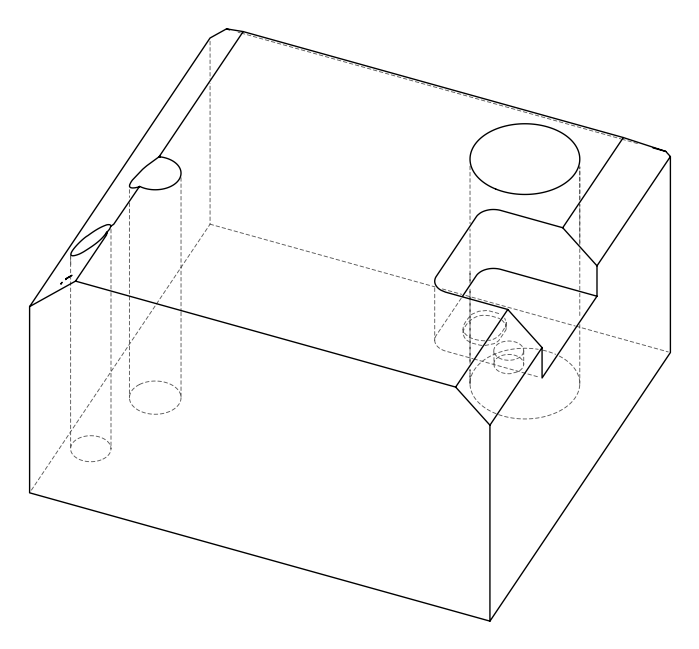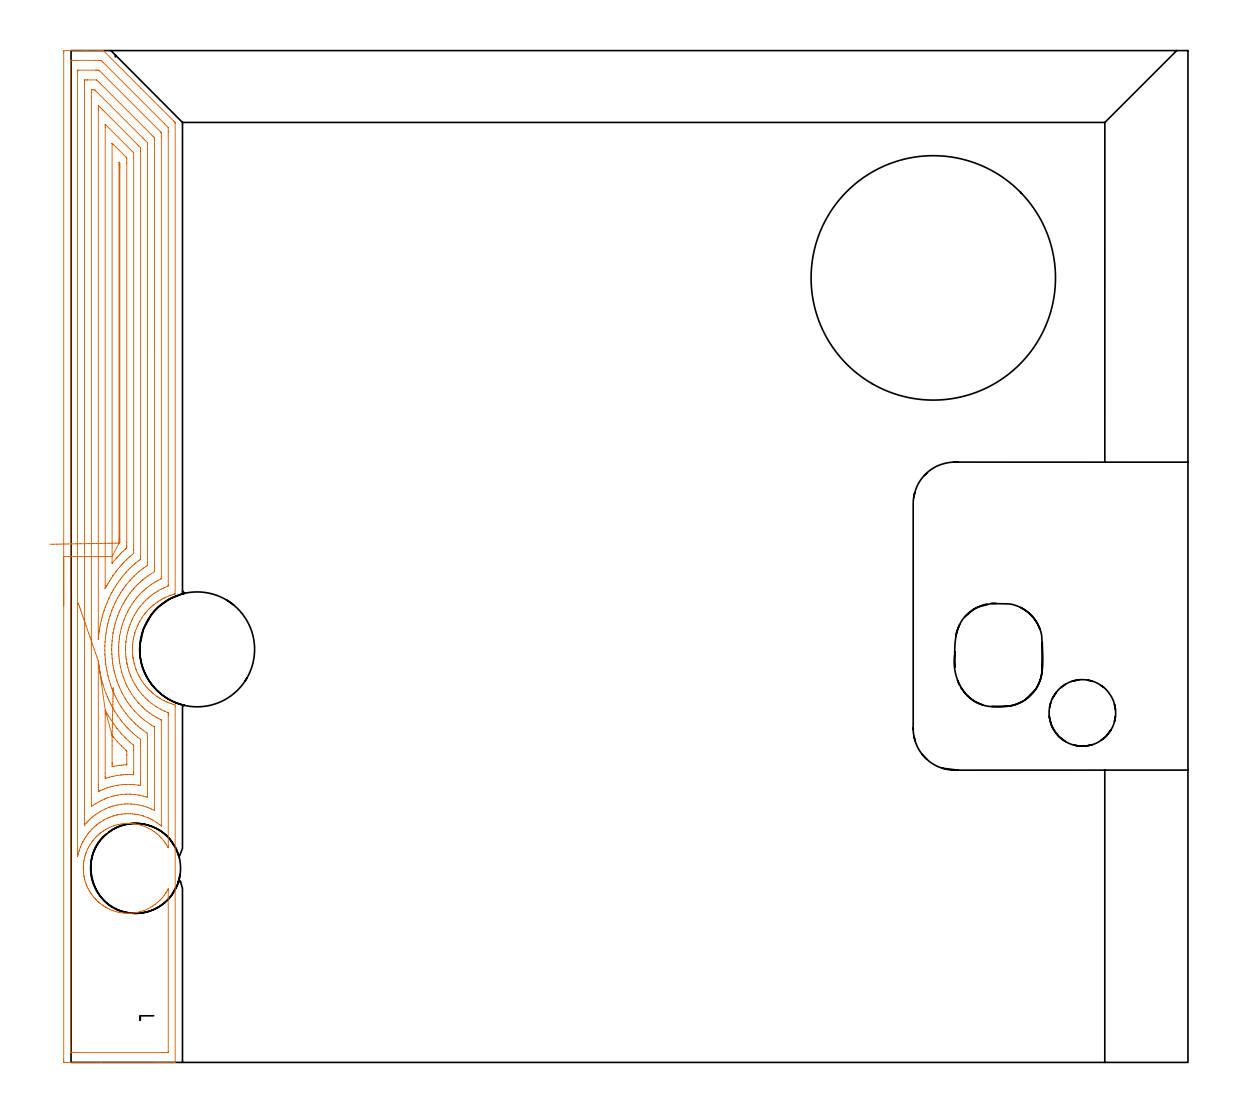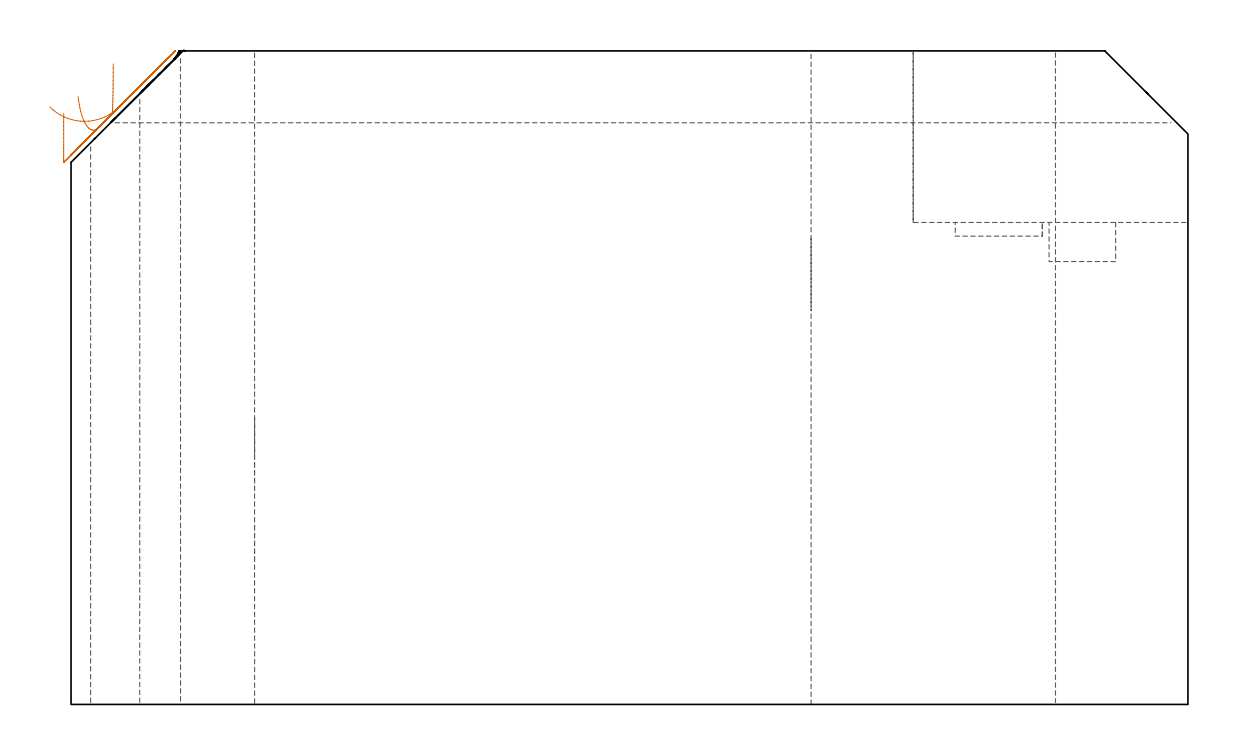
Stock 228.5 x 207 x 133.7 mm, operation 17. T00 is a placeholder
(PLAN: 19 operations, 13 tool changes, 46 min)
(1 SPOT_DRILL | STEP1HOLE_1 | NXT0321_9005460120000 | 0.05 min | 228 mm3)
(2 SPOT_DRILL_1 | STEP1HOLE_2 | NXT0321_9005460120000 | 0.05 min | 183 mm3)
(3 SPOT_DRILL_2 | STEP1POCKET | NXT0321_9005460120000 | 0.04 min | 3875 mm3)
(4 INDEXABLE_INSERT_DRILL_THROUGH_HOLE_FROM_SOLID | STEP1HOLE | NXT0302_038 | 0.55 min | 262480 mm3)
(5 DRILL_BLIND_HOLE_INTO_CENTER | STEP1HOLE_1 | NXT0301_128 | 0.08 min | 1726 mm3)
(6 GUN_DRILL_THROUGH_HOLE | STEP1HOLE_1 | UGT0307_008 | 0.65 min | 11038 mm3)
(7 DRILL_TO_ENLARGE_THROUGH_HOLE | STEP1HOLE_1 | UGT0301_253 | 0.57 min | 22539 mm3)
(8 DRILL_BLIND_HOLE_INTO_CENTER_1 | STEP1HOLE_2 | NXT0301_033 | 0.05 min | 188 mm3)
(9 GUN_DRILL_THROUGH_HOLE_1 | STEP1HOLE_2 | UGT0307_002 | 0.6 min | 3522 mm3)
(10 SPADE_DRILL_TO_ENLARGE_THROUGH_HOLE | STEP1HOLE_2 | UGT0306_005 | 0.56 min | 18165 mm3)
(11 DRILL_TO_ENLARGE_THROUGH_HOLE_1 | STEP1HOLE_2 | UGT0301_056 | 0.58 min | 35908 mm3)
(12 DRILL_BLIND_HOLE_INTO_CENTER_2 | STEP1POCKET | NXT0301_128 | 0.05 min | 873 mm3)
(13 MILL_ROUGH_BLIND_HOLE_CONTOUR | STEP1POCKET | UGT0201_129 | Spiral | 0.07 min | 787 mm3)
(14 AREA_MILL | FG_CHAMFER_SURFACE | UGT0205_001 | 3.52 min | 9727 mm3)
(15 AREA_MILL_1 | FG_CHAMFER_SURFACE_1 | UGT0205_001 | 4.53 min | 13243 mm3)
(16 AREA_MILL_2 | FG_CHAMFER_SURFACE_2 | UGT0205_001 | 9.97 min | 23104 mm3)
(17 AREA_MILL_3 | FG_CHAMFER_SURFACE_3 | UGT0205_001 | 13.84 min | 49072 mm3)
(18 MILL_RECTANGULAR_POCKET | POCKET_RECTANGULAR_STRAIGHT | NXT0201_011 | Follow Part, ap 3, ae 75% | 1.91 min | 12160 mm3)
(19 MILL_SLOT | SLOT_PARTIAL_RECTANGULAR | NXT0201_012 | Follow Part, ap 4, ae 75% | 8.35 min | 105390 mm3)
(TOOL NXT0321_9005460120000 | NC Spot Drill, 142deg, 12mm, Carbide, Uncoated | D12 PA142 FL30 Z2)
(TOOL NXT0302_038 | Index. Insert Drill 50mm [880-D5000L50-04] | D50 PA176 FL200 Z2)
(TOOL NXT0301_128 | Carbide Drill 12mm [861.1-1200-036A1-GP GC34] | D12 PA150 FL37.4 Z2)
(TOOL UGT0307_008 | Gun Drill 11 mm | D11 PA130 FL24 Z1)
(TOOL UGT0301_253 | Twist Drill 18.4 mm | D18.4 PA118 FL135 Z2)
(TOOL NXT0301_033 | Carbide Drill 6.2mm [860.1-0620-031A1-MM 2214] | D6.2 PA140 FL53 Z2)
(TOOL UGT0307_002 | Gun Drill 6 mm | D6 PA130 FL24 Z1)
(TOOL UGT0306_005 | Spade Drill 14.5mm | D14.5 PA132 FL10 Z2)
(TOOL UGT0301_056 | Twist Drill 23.5 mm | D23.5 PA118 FL155 Z2)
(TOOL UGT0201_129 | Carbide End Mill 11.9 | D11.9 FL15 Z4)
(TOOL UGT0205_001 | Chamfer Mill 20 x 3 x 45 deg. | D20 FL50 Z2)
(TOOL NXT0201_011 | ENDMILL 12mm [2P460-1200-NA 1630] | D12 FL38 Z6)
(TOOL NXT0201_012 | ENDMILL 16mm [2P460-1600-NA 1630] | D16 FL38 Z6)
(OP 17 AREA_MILL_3, part 1 of 2)
G17 G21 G94 G90
T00 M6
G54
G17 G0 G90 X-1.5 Y93.5 S1061 M3
G43 Z143.7 H0
Z120.9
G94 G1 Y93.538 Z120.028 F250.
Y93.652 Z119.163
Y93.841 Z118.312
Y94.103 Z117.48
Y94.437 Z116.674
Y94.84 Z115.9
Y95.309 Z115.164
Y95.84 Z114.472
Y96.429 Z113.829
Y97.072 Z113.24
Y97.764 Z112.708
Y98.5 Z112.24
Y99.274 Z111.837
Y100.08 Z111.503
Y100.912 Z111.241
Y101.764 Z111.052
Y102.628 Z110.938
Y103.5 Z110.9
Y206.414
X-1.495 Y206.89 Z110.903
X-1.491 Y206.99 Z110.905
X-1.387 Y207. Z111.01
X2.43 Z114.825
X3.032 Z115.43
X3.309 Z115.706
X5.066 Z117.462
X5.619 Z118.018
X5.945 Z118.344
X6.385 Z118.783
X6.55 Y206.999 Z118.948
X6.6 Y206.99 Z118.996
X6.656 Y206.945 Z119.054
X14.294 Y199.306 Z126.693
X20.997 Y192.603 Z133.396
X21.19 Y192.409 Z133.588
X21.296 Y192.294 Z133.689
X21.3 Y192.158 Z133.7
Y95.926
X21.295 Y95.879 Z133.691
X21.281 Y95.864 Z133.676
X21.265 Y95.85 Z133.659
X21.215 Y95.835 Z133.61
X21.024 Y95.778 Z133.423
X20.763 Y95.7 Z133.163
X20.425 Y95.587 Z132.825
X20.319 Y95.551 Z132.718
X20.064 Y95.457 Z132.462
X19.427 Y95.184 Z131.827
X19.128 Y95.041 Z131.528
X18.978 Y94.97 Z131.378
X18.688 Y94.815 Z131.087
X18.536 Y94.734 Z130.934
X18.239 Y94.563 Z130.638
X18.12 Y94.485 Z130.517
X17.809 Y94.281 Z130.205
X17.644 Y94.174 Z130.042
X17.297 Y93.928 Z129.694
X16.994 Y93.699 Z129.393
X16.955 Y93.669 Z129.354
X16.931 Y93.648 Z129.329
X16.752 Y93.499 Z129.151
X16.609 Y93.372 Z129.008
X16.351 Y93.143 Z128.751
X15.962 Y92.775 Z128.361
X15.86 Y92.671 Z128.259
X15.506 Y92.281 Z127.905
X15.323 Y92.069 Z127.723
X15.163 Y91.882 Z127.562
X15.074 Y91.768 Z127.472
X15.027 Y91.707 Z127.423
X14.968 Y91.634 Z127.367
X14.516 Y90.988 Z126.914
X14.076 Y90.283 Z126.475
X13.971 Y90.094 Z126.371
X13.747 Y89.65 Z126.144
X13.567 Y89.259 Z125.967
X13.54 Y89.201 Z125.94
X13.382 Y88.798 Z125.778
X13.185 Y88.307 Z125.584
X13.062 Y87.907 Z125.46
X13.047 Y87.86 Z125.445
X12.924 Y87.413 Z125.32
X12.82 Y86.967 Z125.215
X12.732 Y86.519 Z125.129
X12.663 Y86.073 Z125.06
X12.61 Y85.626 Z125.009
X12.592 Y85.388 Z124.992
X12.588 Y85.324 Z124.986
X12.577 Y85.158 Z124.972
X12.568 Y84.845 Z124.954
X12.561 Y84.732
Y84.513 Z124.952
X12.562 Y84.444 Z124.951
Y84.419
X12.559 Y84.355 Z124.955
Y84.335 Z124.956
Y84.311
Y84.285 Z124.955
X12.568 Y84.053 Z124.964
X12.574 Y83.951 Z124.965
X12.577 Y83.838 Z124.971
X12.609 Y83.391 Z125.007
X12.629 Y83.215 Z125.027
X12.66 Y82.945 Z125.059
X12.68 Y82.809 Z125.08
X12.685 Y82.776 Z125.085
X12.721 Y82.561 Z125.115
X12.73 Y82.497 Z125.125
X12.815 Y82.051 Z125.211
X12.903 Y81.67 Z125.303
X12.918 Y81.603 Z125.318
X12.976 Y81.395 Z125.375
X13.025 Y81.224 Z125.419
X13.042 Y81.157 Z125.438
X13.185 Y80.698 Z125.582
X13.269 Y80.47 Z125.667
X13.321 Y80.333 Z125.716
X13.347 Y80.263 Z125.742
X13.532 Y79.815 Z125.929
X13.735 Y79.37 Z126.131
X13.855 Y79.133 Z126.251
X13.901 Y79.041 Z126.298
X14.076 Y78.716 Z126.475
X14.217 Y78.476 Z126.615
X14.427 Y78.146 Z126.826
X14.504 Y78.026 Z126.903
X14.807 Y77.582 Z127.206
X14.968 Y77.364 Z127.367
X15.243 Y77.022 Z127.642
X15.527 Y76.689 Z127.926
X15.692 Y76.513 Z128.092
X15.86 Y76.335 Z128.258
X16.052 Y76.149 Z128.447
X16.176 Y76.026 Z128.575
X16.413 Y75.795 Z128.813
X16.47 Y75.744 Z128.87
X16.58 Y75.645 Z128.98
X16.752 Y75.502 Z129.15
X17.529 Y74.901 Z129.927
X17.62 Y74.838 Z130.017
X17.645 Y74.822 Z130.042
X17.809 Y74.715 Z130.206
X18.087 Y74.536 Z130.484
X18.249 Y74.439 Z130.646
X18.535 Y74.268 Z130.934
X19.014 Y74.008 Z131.414
X19.456 Y73.801 Z131.854
X19.567 Y73.754 Z131.963
X19.806 Y73.65 Z132.204
X19.872 Y73.622 Z132.27
X20.007 Y73.572 Z132.405
X20.319 Y73.455 Z132.718
X20.522 Y73.389 Z132.921
X20.885 Y73.272 Z133.283
X21.091 Y73.205 Z133.49
X21.211 Y73.166 Z133.61
X21.294 Y73.132 Z133.692
X21.3 Y72.759 Z133.7
Y0.14
X21.294 Y0.01 Z133.693
X21.039 Y0. Z133.438
X20.333 Z132.732
X19.68 Z132.08
X19.128 Z131.524
X18.851 Z131.248
X18.249 Z130.646
X17.973 Z130.37
X17.37 Z129.764
X6.096 Z118.493
X-1.085 Z111.312
X-1.39 Y0.003 Z111.007
X-1.492 Y0.01 Z110.905
X-1.499 Y0.114 Z110.899
X-1.5 Y0.586 Z110.9
Y103.5
X-0.086 Z112.314
X-0.085 Y204.825 Z112.315
X-0.084 Y204.921 Z112.316
X-0.082 Y204.968 Z112.318
X-0.08 Y204.984 Z112.32
X-0.052 Y204.99 Z112.348
X0.312 Y204.998 Z112.712
X0.672 Y204.999 Z113.072
X1.189 Y205. Z113.589
X5.066 Z117.466
X5.583 Y204.999 Z117.983
X5.945 Y204.994 Z118.345
X6.066 Y204.99 Z118.466
X6.156 Y204.982 Z118.556
X6.227 Y204.915 Z118.627
X6.517 Y204.632 Z118.917
X19.128 Y192.022 Z131.528
X19.877 Y191.267 Z132.277
X19.885 Y190.499 Z132.285
Y190.376
Y97.831
X19.884 Y97.708 Z132.284
X19.881 Y97.517 Z132.281
X19.879 Y97.475 Z132.279
X19.832 Y97.449 Z132.232
X19.128 Y97.14 Z131.528
X18.908 Y97.04 Z131.308
X18.437 Y96.817 Z130.837
X18.313 Y96.752 Z130.713
X18.249 Y96.716 Z130.649
X17.751 Y96.431 Z130.151
X17.37 Y96.193 Z129.77
X17.209 Y96.09 Z129.609
X16.963 Y95.926 Z129.363
X16.688 Y95.727 Z129.088
X16.491 Y95.578 Z128.891
X16.189 Y95.341 Z128.589
X15.825 Y95.035 Z128.225
X15.712 Y94.935 Z128.112
X15.612 Y94.843 Z128.012
X15.258 Y94.504 Z127.658
X14.899 Y94.144 Z127.299
X14.819 Y94.057 Z127.219
X14.734 Y93.96 Z127.134
X14.135 Y93.253 Z126.535
X14.011 Y93.094 Z126.411
X13.855 Y92.882 Z126.255
X13.642 Y92.578 Z126.042
X13.496 Y92.362 Z125.896
X13.292 Y92.042 Z125.692
X12.976 Y91.537 Z125.376
X12.952 Y91.496 Z125.352
X12.939 Y91.471 Z125.339
X12.652 Y90.909 Z125.052
X12.495 Y90.58 Z124.895
X12.369 Y90.304 Z124.769
X12.109 Y89.683 Z124.509
X12.097 Y89.651 Z124.497
X11.917 Y89.171 Z124.317
X11.87 Y89.028 Z124.27
X11.8 Y88.798 Z124.2
X11.668 Y88.342 Z124.068
X11.555 Y87.907 Z123.955
X11.398 Y87.198 Z123.798
X11.377 Y87.097 Z123.777
X11.363 Y87.016 Z123.763
X11.344 Y86.889 Z123.744
X11.235 Y86.125 Z123.635
X11.233 Y86.11 Z123.633
X11.218 Y85.982 Z123.618
X11.166 Y85.287 Z123.566
X11.164 Y85.234 Z123.564
X11.146 Y84.416 Z123.546
X11.147 Y84.343 Z123.547
X11.18 Y83.491 Z123.58
X11.182 Y83.452 Z123.582
X11.218 Y83.021 Z123.618
X11.273 Y82.561 Z123.673
X11.277 Y82.531 Z123.677
X11.406 Y81.765 Z123.806
X11.423 Y81.67 Z123.823
X11.445 Y81.555 Z123.845
X11.478 Y81.406 Z123.878
X11.635 Y80.779 Z124.035
X11.802 Y80.187 Z124.202
X11.897 Y79.888 Z124.297
X11.949 Y79.737 Z124.349
X12.097 Y79.332 Z124.497
X12.233 Y78.997 Z124.633
X12.333 Y78.757 Z124.733
X12.642 Y78.106 Z125.042
X12.976 Y77.474 Z125.376
X13.127 Y77.215 Z125.527
X13.377 Y76.808 Z125.777
X13.707 Y76.323 Z126.107
X13.855 Y76.116 Z126.255
X14.393 Y75.432 Z126.793
X14.734 Y75.042 Z127.134
X15.219 Y74.541 Z127.619
X15.612 Y74.158 Z128.012
X15.878 Y73.92 Z128.278
X16.206 Y73.65 Z128.606
X16.491 Y73.435 Z128.891
X17.26 Y72.871 Z129.66
X17.37 Y72.8 Z129.77
X17.434 Y72.759 Z129.834
X18.249 Y72.291 Z130.649
X18.516 Y72.146 Z130.916
X19.088 Y71.868 Z131.488
X19.116 Y71.856 Z131.516
X19.157 Y71.839 Z131.557
X19.701 Y71.618 Z132.101
X19.812 Y71.571 Z132.212
X19.864 Y71.546 Z132.264
X19.879 Y71.533 Z132.279
X19.881 Y71.517 Z132.281
X19.883 Y71.434 Z132.283
X19.886 Y71.1 Z132.286
Y70.977
X19.885 Y44.246 Z132.285
X19.884 Y44.149 Z132.284
X19.879 Y43.906 Z132.279
X19.786 Y44.072 Z132.186
X19.536 Y44.515 Z131.936
X19.427 Y44.687 Z131.827
X19.174 Y45.052 Z131.574
X18.908 Y45.409 Z131.308
X18.535 Y45.851 Z130.935
X18.321 Y46.081 Z130.721
X18.101 Y46.302 Z130.501
X17.643 Y46.714 Z130.043
X17.339 Y46.962 Z129.739
X17.028 Y47.196 Z129.428
X16.751 Y47.382 Z129.151
X16.309 Y47.652 Z128.709
X15.859 Y47.898 Z128.259
X15.471 Y48.09 Z127.871
X14.968 Y48.292 Z127.368
X14.523 Y48.448 Z126.923
X14.076 Y48.58 Z126.476
X13.631 Y48.687 Z126.031
X13.184 Y48.772 Z125.584
X12.738 Y48.833 Z125.138
X12.292 Y48.873 Z124.692
X11.846 Y48.891 Z124.246
X11.4 Y48.888 Z123.8
X10.954 Y48.862 Z123.354
X10.508 Y48.815 Z122.908
X10.061 Y48.746 Z122.461
X9.616 Y48.655 Z122.016
X9.169 Y48.538 Z121.569
X8.724 Y48.399 Z121.124
X8.324 Y48.252 Z120.724
X7.928 Y48.09 Z120.328
X7.832 Y48.044 Z120.232
X7.383 Y47.815 Z119.783
X7.117 Y47.662 Z119.515
X7.024 Y47.608 Z119.416
X6.944 Y47.562 Z119.337
X6.635 Y47.365 Z119.034
X6.551 Y47.311 Z118.951
X6.373 Y47.196 Z118.772
X6.13 Y47.013 Z118.529
X6.049 Y46.952 Z118.448
X6.01 Y46.919 Z118.409
X5.945 Y46.865 Z118.342
X5.842 Y46.78 Z118.241
X5.668 Y46.635 Z118.067
X5.654 Y46.622 Z118.053
X5.506 Y46.488 Z117.902
X5.298 Y46.302 Z117.697
X5.191 Y46.197 Z117.591
X5.157 Y46.163 Z117.557
X5.066 Y46.064 Z117.466
X4.817 Y45.792 Z117.217
X4.492 Y45.409 Z116.891
X4.424 Y45.319 Z116.823
X4.265 Y45.109 Z116.664
X3.869 Y44.515 Z116.268
X3.615 Y44.071 Z116.014
X3.381 Y43.621 Z115.78
X3.189 Y43.169 Z115.587
X3.092 Y42.91 Z115.486
X3.02 Y42.728 Z115.419
X3.016 Y42.716 Z115.415
X2.998 Y42.66 Z115.397
X2.939 Y42.464 Z115.331
X2.881 Y42.282 Z115.273
X2.811 Y42.019 Z115.202
X2.766 Y41.862 Z115.162
X2.759 Y41.834 Z115.155
X2.663 Y41.388 Z115.06
X2.637 Y41.223 Z115.034
X2.591 Y40.94 Z114.988
X2.564 Y40.682 Z114.959
X2.542 Y40.494 Z114.938
X2.534 Y40.37 Z114.931
X2.517 Y40.047 Z114.906
Y40.02 Z114.905
X2.512 Y39.884 Z114.907
X2.51 Y39.666 Z114.903
Y39.586
X2.519 Y39.393 Z114.906
X2.525 Y39.18 Z114.918
X2.526 Y39.153 Z114.919
X2.549 Y38.9 Z114.939
X2.564 Y38.705 Z114.958
X2.623 Y38.259 Z115.019
X2.67 Y38.009 Z115.065
X2.692 Y37.882 Z115.09
X2.705 Y37.811 Z115.103
X2.723 Y37.734 Z115.121
X2.764 Y37.564 Z115.16
X2.81 Y37.365 Z115.208
X2.94 Y36.917 Z115.339
X3.092 Y36.472 Z115.49
X3.19 Y36.227 Z115.586
X3.227 Y36.131 Z115.626
X3.23 Y36.124 Z115.629
X3.381 Y35.781 Z115.778
X3.48 Y35.578 Z115.878
X3.727 Y35.127 Z116.126
X3.869 Y34.89 Z116.268
X3.993 Y34.684 Z116.392
X4.126 Y34.483 Z116.525
X4.265 Y34.288 Z116.665
X4.654 Y33.79 Z117.053
X4.9 Y33.509 Z117.299
X4.987 Y33.418 Z117.386
X5.066 Y33.335 Z117.463
X5.158 Y33.238 Z117.556
X5.51 Y32.897 Z117.909
X5.628 Y32.794 Z118.028
X5.776 Y32.667 Z118.175
X5.945 Y32.534 Z118.341
X6.05 Y32.45 Z118.447
X6.385 Y32.207 Z118.785
X6.668 Y32.003 Z119.067
X6.824 Y31.906 Z119.222
X6.941 Y31.833 Z119.34
X7.051 Y31.772 Z119.45
X7.383 Y31.585 Z119.783
X7.833 Y31.363 Z120.232
X8.411 Y31.109 Z120.811
X8.724 Y30.996 Z121.124
X9.169 Y30.862 Z121.569
X9.616 Y30.745 Z122.016
X10.061 Y30.654 Z122.461
X10.508 Y30.584 Z122.908
X10.954 Y30.538 Z123.354
X11.4 Y30.512 Z123.8
X11.846 Y30.509 Z124.246
X12.292 Y30.527 Z124.692
X12.738 Y30.567 Z125.138
X13.184 Y30.628 Z125.584
X13.631 Y30.713 Z126.031
X14.076 Y30.82 Z126.476
X14.523 Y30.952 Z126.923
X14.99 Y31.109 Z127.39
X15.428 Y31.296 Z127.828
X15.859 Y31.502 Z128.259
X16.301 Y31.743 Z128.701
X16.751 Y32.014 Z129.151
X17.203 Y32.339 Z129.603
X17.643 Y32.684 Z130.043
X17.891 Y32.897 Z130.291
X18.218 Y33.216 Z130.618
X18.535 Y33.547 Z130.935
X18.747 Y33.79 Z131.147
X19.087 Y34.232 Z131.487
X19.409 Y34.684 Z131.809
X19.427 Y34.711 Z131.827
X19.682 Y35.141 Z132.082
X19.79 Y35.336 Z132.19
X19.87 Y35.474 Z132.27
X19.879 Y35.487 Z132.279
X19.882 Y35.463 Z132.282
X19.885 Y35.336 Z132.285
Y35.263
Y2.176
X19.884 Y2.08 Z132.284
X19.881 Y2.033 Z132.281
X19.88 Y2.016 Z132.28
X19.852 Y2.01 Z132.252
X19.488 Y2.002 Z131.888
X19.128 Y2.001 Z131.528
X18.611 Y2. Z131.011
X0.672 Y2.001 Z113.072
X0.153 Y2.004 Z112.553
X-0.01 Y2.01 Z112.39
X-0.079 Y2.03 Z112.321
X-0.084 Y2.243 Z112.316
X-0.085 Y2.368 Z112.315
X-0.086 Y3.136 Z112.314
Y103.5
X1.328 Z113.728
X1.329 Y202.185 Z113.729
X1.331 Y202.85 Z113.731
X1.334 Y202.962 Z113.734
X1.335 Y202.983 Z113.735
X1.356 Y202.99 Z113.756
X1.406 Y202.997 Z113.806
X1.551 Y202.999 Z113.951
X5.066 Y203. Z117.466
X5.214 Y202.998 Z117.614
X5.509 Y202.994 Z117.909
X5.7 Y202.989 Z118.1
X5.749 Y202.944 Z118.149
X5.85 Y202.85 Z118.25
X18.324 Y190.376 Z130.724
X18.401 Y190.293 Z130.801
X18.452 Y190.237 Z130.852
X18.465 Y190.204 Z130.865
X18.467 Y190.155 Z130.867
X18.471 Y189.485 Z130.871
Y189.259
Y99.265
X18.467 Y99.039 Z130.867
X18.465 Y98.976 Z130.865
X18.461 Y98.954 Z130.861
X18.45 Y98.947 Z130.85
X18.391 Y98.914 Z130.791
X17.771 Y98.599 Z130.171
X17.512 Y98.455 Z129.912
X17.37 Y98.371 Z129.77
X16.962 Y98.122 Z129.362
X16.491 Y97.82 Z128.891
X16.322 Y97.708 Z128.722
X15.911 Y97.405 Z128.311
X15.612 Y97.177 Z128.012
X15.415 Y97.018 Z127.815
X15.175 Y96.817 Z127.575
X14.94 Y96.608 Z127.34
X14.734 Y96.417 Z127.134
X14.484 Y96.179 Z126.884
X14.228 Y95.926 Z126.628
X14.045 Y95.733 Z126.445
X13.855 Y95.524 Z126.255
X13.629 Y95.265 Z126.029
X13.433 Y95.035 Z125.833
X13.225 Y94.782 Z125.625
X12.976 Y94.461 Z125.376
X12.843 Y94.279 Z125.243
X12.747 Y94.144 Z125.147
X12.482 Y93.754 Z124.882
X12.158 Y93.253 Z124.558
X12.134 Y93.215 Z124.534
X12.097 Y93.154 Z124.497
X11.807 Y92.656 Z124.207
X11.651 Y92.362 Z124.051
X11.503 Y92.074 Z123.903
X11.21 Y91.471 Z123.61
X10.956 Y90.846 Z123.356
X10.85 Y90.58 Z123.25
X10.706 Y90.208 Z123.106
X10.531 Y89.689 Z122.931
X10.485 Y89.541 Z122.885
X10.339 Y89.05 Z122.739
X10.288 Y88.851 Z122.688
X10.275 Y88.798 Z122.675
X10.123 Y88.126 Z122.523
X10.077 Y87.907 Z122.477
X9.977 Y87.384 Z122.377
X9.924 Y87.016 Z122.324
X9.867 Y86.604 Z122.267
X9.814 Y86.125 Z122.214
X9.787 Y85.794 Z122.187
X9.753 Y85.234 Z122.153
X9.745 Y84.945 Z122.145
X9.736 Y84.343 Z122.136
X9.744 Y84.055 Z122.144
X9.77 Y83.452 Z122.17
X9.792 Y83.115 Z122.192
X9.845 Y82.561 Z122.245
X9.899 Y82.116 Z122.299
X9.973 Y81.67 Z122.373
X10.084 Y81.037 Z122.484
X10.139 Y80.779 Z122.539
X10.339 Y79.951 Z122.739
X10.357 Y79.888 Z122.757
X10.364 Y79.862 Z122.764
X10.632 Y78.997 Z123.032
X10.798 Y78.531 Z123.198
X10.969 Y78.106 Z123.369
X11.218 Y77.519 Z123.618
X11.358 Y77.215 Z123.758
X11.486 Y76.943 Z123.886
X11.819 Y76.323 Z124.219
X12.097 Y75.844 Z124.497
X12.359 Y75.432 Z124.759
X12.933 Y74.585 Z125.333
X13.366 Y74.049 Z125.766
X13.699 Y73.65 Z126.099
X13.855 Y73.475 Z126.255
X14.551 Y72.759 Z126.951
X14.734 Y72.585 Z127.134
X15.105 Y72.245 Z127.505
X15.557 Y71.868 Z127.957
X15.612 Y71.827 Z128.012
X16.099 Y71.47 Z128.499
X16.491 Y71.19 Z128.891
X16.799 Y70.977 Z129.199
X17.37 Y70.639 Z129.77
X17.717 Y70.438 Z130.117
X18.249 Y70.161 Z130.649
X18.393 Y70.086 Z130.793
X18.445 Y70.053 Z130.845
X18.465 Y70.037 Z130.865
X18.467 Y70.028 Z130.867
X18.47 Y69.973 Z130.87
X18.471 Y69.861 Z130.871
Y48.701
X18.47 Y48.477 Z130.87
X18.468 Y48.401 Z130.868
X18.465 Y48.358 Z130.865
X18.394 Y48.414 Z130.794
X18.03 Y48.701 Z130.43
X17.651 Y48.981 Z130.051
X17.37 Y49.169 Z129.77
X16.677 Y49.592 Z129.077
X16.491 Y49.694 Z128.891
X16.279 Y49.808 Z128.679
X15.839 Y50.011 Z128.239
X15.612 Y50.102 Z128.012
X14.812 Y50.404 Z127.212
X14.734 Y50.428 Z127.134
X14.547 Y50.484 Z126.947
X13.855 Y50.652 Z126.255
X13.251 Y50.762 Z125.651
X12.976 Y50.8 Z125.376
X12.624 Y50.84 Z125.024
X12.097 Y50.872 Z124.497
X11.706 Y50.88 Z124.106
X11.218 Y50.869 Z123.618
X10.859 Y50.848 Z123.259
X10.339 Y50.791 Z122.739
X9.654 Y50.68 Z122.054
X9.461 Y50.64 Z121.861
X9.335 Y50.611 Z121.735
X8.841 Y50.484 Z121.241
X8.643 Y50.421 Z121.043
X8.582 Y50.4 Z120.982
X7.995 Y50.187 Z120.395
X7.703 Y50.069 Z120.103
X7.374 Y49.926 Z119.774
X6.824 Y49.649 Z119.224
X6.787 Y49.63 Z119.187
X6.721 Y49.592 Z119.121
X5.945 Y49.108 Z118.345
X5.703 Y48.947 Z118.103
X5.37 Y48.701 Z117.77
X5.202 Y48.564 Z117.602
X5.066 Y48.449 Z117.466
X4.731 Y48.151 Z117.131
X4.361 Y47.81 Z116.761
X4.275 Y47.722 Z116.675
X4.188 Y47.627 Z116.588
X3.859 Y47.253 Z116.259
X3.573 Y46.919 Z115.973
X3.456 Y46.77 Z115.856
X3.309 Y46.571 Z115.709
X3.089 Y46.251 Z115.489
X2.941 Y46.028 Z115.341
X2.743 Y45.711 Z115.143
X2.43 Y45.168 Z114.83
X2.419 Y45.148 Z114.819
X2.413 Y45.137 Z114.813
X2.239 Y44.786 Z114.639
X2.132 Y44.548 Z114.532
X2.004 Y44.246 Z114.404
X1.875 Y43.918 Z114.275
X1.67 Y43.355 Z114.07
X1.652 Y43.304 Z114.052
X1.64 Y43.265 Z114.04
X1.551 Y42.971 Z113.951
X1.445 Y42.572 Z113.845
X1.417 Y42.464 Z113.817
X1.35 Y42.188 Z113.75
X1.336 Y42.132 Z113.736
X1.333 Y42.187 Z113.733
X1.33 Y42.304 Z113.73
X1.329 Y42.39 Z113.729
X1.328 Y42.464 Z113.728
Y103.5
X2.743 Z115.143
Y200.177
X2.746 Y200.747 Z115.146
X2.75 Y200.941 Z115.15
X2.757 Y200.991 Z115.157
X2.802 Y200.993 Z115.202
X2.903 Y200.996 Z115.303
X3.309 Y201. Z115.709
X3.376 Z115.776
X5.136 Y200.998 Z117.536
X5.233 Y200.99 Z117.633
X5.574 Y200.665 Z117.974
X5.819 Y200.43 Z118.219
X5.945 Y200.306 Z118.345
X16.491 Y189.759 Z128.891
X16.764 Y189.485 Z129.164
X17.043 Y189.196 Z129.443
X17.051 Y188.918 Z129.451
X17.054 Y188.594 Z129.454
X17.057 Y188.02 Z129.457
Y187.703
X17.056 Y101.272 Z129.456
X17.054 Y100.702 Z129.454
X17.05 Y100.381 Z129.45
X16.172 Y99.814 Z128.572
X15.676 Y99.49 Z128.076
X15.639 Y99.464 Z128.039
X15.612 Y99.445 Z128.012
X15.134 Y99.084 Z127.534
X14.734 Y98.774 Z127.134
X14.638 Y98.696 Z127.038
X14.524 Y98.599 Z126.924
X14.169 Y98.281 Z126.569
X13.855 Y97.995 Z126.255
X13.709 Y97.856 Z126.109
X13.558 Y97.708 Z125.958
X13.272 Y97.408 Z125.672
X12.976 Y97.091 Z125.376
X12.848 Y96.947 Z125.248
X12.736 Y96.817 Z125.136
X12.444 Y96.466 Z124.844
X12.097 Y96.043 Z124.497
X12.046 Y95.978 Z124.446
X12.008 Y95.926 Z124.408
X11.681 Y95.457 Z124.081
X11.39 Y95.035 Z123.79
X11.321 Y94.931 Z123.721
X11.218 Y94.767 Z123.618
X10.984 Y94.382 Z123.384
X10.842 Y94.144 Z123.242
X10.657 Y93.822 Z123.057
X10.339 Y93.228 Z122.739
X10.068 Y92.637 Z122.468
X9.947 Y92.362 Z122.347
X9.802 Y92.016 Z122.202
X9.578 Y91.471 Z121.978
X9.544 Y91.386 Z121.944
X9.461 Y91.166 Z121.861
X9.313 Y90.73 Z121.713
X9.265 Y90.58 Z121.665
X9.106 Y90.048 Z121.506
X9.005 Y89.689 Z121.405
X8.919 Y89.347 Z121.319
X8.789 Y88.798 Z121.189
X8.752 Y88.626 Z121.152
X8.605 Y87.907 Z121.005
X8.601 Y87.887 Z121.001
X8.582 Y87.768 Z120.982
X8.491 Y87.108 Z120.891
X8.479 Y87.016 Z120.879
X8.404 Y86.305 Z120.804
X8.39 Y86.125 Z120.79
X8.348 Y85.471 Z120.748
X8.338 Y85.234 Z120.738
X8.324 Y84.604 Z120.724
X8.321 Y84.343 Z120.721
X8.341 Y83.695 Z120.741
X8.354 Y83.452 Z120.754
X8.399 Y82.746 Z120.799
X8.417 Y82.561 Z120.817
X8.505 Y81.748 Z120.905
X8.516 Y81.67 Z120.916
X8.582 Y81.259 Z120.982
X8.666 Y80.779 Z121.066
X8.686 Y80.673 Z121.086
X8.777 Y80.241 Z121.177
X8.86 Y79.888 Z121.26
X8.953 Y79.511 Z121.353
X9.095 Y78.997 Z121.495
X9.314 Y78.255 Z121.714
X9.364 Y78.106 Z121.764
X9.461 Y77.832 Z121.861
X9.701 Y77.215 Z122.101
X9.871 Y76.798 Z122.271
X10.085 Y76.323 Z122.485
X10.339 Y75.783 Z122.739
X10.519 Y75.432 Z122.919
X10.729 Y75.038 Z123.129
X11.024 Y74.541 Z123.424
X11.218 Y74.235 Z123.618
X11.609 Y73.65 Z124.009
X11.811 Y73.361 Z124.211
X12.097 Y72.971 Z124.497
X12.262 Y72.759 Z124.662
X12.976 Y71.897 Z125.376
X12.989 Y71.882 Z125.389
X13.881 Y70.977 Z126.281
X14.332 Y70.57 Z126.732
X14.734 Y70.236 Z127.134
X14.919 Y70.086 Z127.319
X15.612 Y69.579 Z128.012
X16.157 Y69.195 Z128.557
X16.491 Y68.989 Z128.891
X16.993 Y68.686 Z129.393
X17.027 Y68.656 Z129.427
X17.05 Y68.628 Z129.45
X17.053 Y68.304 Z129.453
X17.057 Y67.731 Z129.457
Y51.692
X17.055 Y51.61 Z129.455
X17.052 Y51.561 Z129.452
X17.051 Y51.546 Z129.451
X16.491 Y51.811 Z128.891
X16.204 Y51.943 Z128.604
X15.749 Y52.127 Z128.149
X15.612 Y52.178 Z128.012
X15.371 Y52.266 Z127.771
X14.734 Y52.459 Z127.134
X14.471 Y52.532 Z126.871
X13.855 Y52.668 Z126.255
X13.371 Y52.756 Z125.771
X12.976 Y52.806 Z125.376
X12.391 Y52.858 Z124.791
X12.097 Y52.872 Z124.497
X11.492 Y52.879 Z123.892
X11.218 Y52.871 Z123.618
X10.922 Y52.856 Z123.322
X10.339 Y52.797 Z122.739
X9.882 Y52.729 Z122.282
X9.461 Y52.655 Z121.861
X9.143 Y52.587 Z121.543
X8.582 Y52.442 Z120.982
X8.446 Y52.404 Z120.846
X8.018 Y52.266 Z120.418
X7.785 Y52.182 Z120.185
X7.703 Y52.15 Z120.103
X7.16 Y51.925 Z119.56
X6.824 Y51.771 Z119.224
X6.074 Y51.375 Z118.474
X5.993 Y51.326 Z118.393
X5.945 Y51.297 Z118.345
X5.451 Y50.985 Z117.851
X5.066 Y50.732 Z117.466
X4.922 Y50.63 Z117.322
X4.727 Y50.484 Z117.127
X4.43 Y50.238 Z116.83
X4.188 Y50.032 Z116.588
X3.957 Y49.827 Z116.357
X3.702 Y49.592 Z116.102
X3.504 Y49.395 Z115.904
X3.309 Y49.19 Z115.709
X3.078 Y48.936 Z115.478
X2.792 Y48.615 Z115.192
X2.756 Y48.58 Z115.156
X2.748 Y48.575 Z115.148
X2.747 Y48.581 Z115.147
X2.744 Y48.612 Z115.144
X2.743 Y48.701 Z115.143
Y48.85
Y103.5
X4.157 Z116.557
Y197.504
X4.158 Y198.395 Z116.558
X4.159 Y198.425 Z116.559
X4.188 Y198.99 Z116.588
X4.474 Y198.995 Z116.874
X4.768 Y198.99 Z117.168
X4.806 Y198.984 Z117.206
X4.864 Y198.931 Z117.264
X4.954 Y198.845 Z117.354
X5.066 Y198.735 Z117.466
X5.407 Y198.395 Z117.807
X14.734 Y189.068 Z127.134
X15.205 Y188.594 Z127.605
X15.612 Y188.177 Z128.012
X15.641 Y187.703 Z128.041
X15.642 Y187.673 Z128.042
X15.643 Y186.812 Z128.043
Y103.055
X15.642 Y102.163 Z128.042
X15.641 Y102.134 Z128.041
X15.612 Y101.668 Z128.012
X15.38 Y101.508 Z127.78
X15.037 Y101.272 Z127.437
X14.86 Y101.144 Z127.26
X14.734 Y101.05 Z127.134
X14.358 Y100.762 Z126.758
X13.855 Y100.367 Z126.255
X13.397 Y99.955 Z125.797
X12.976 Y99.574 Z125.376
X12.933 Y99.534 Z125.333
X12.889 Y99.49 Z125.289
X12.498 Y99.084 Z124.898
X12.097 Y98.664 Z124.497
X12.066 Y98.63 Z124.466
X11.293 Y97.708 Z123.693
X11.259 Y97.667 Z123.659
X11.218 Y97.613 Z123.618
X10.884 Y97.156 Z123.284
X10.64 Y96.817 Z123.04
X10.517 Y96.637 Z122.917
X10.339 Y96.373 Z122.739
X10.166 Y96.102 Z122.566
X10.057 Y95.926 Z122.457
X9.832 Y95.55 Z122.232
X9.527 Y95.035 Z121.927
X9.503 Y94.992 Z121.903
X9.461 Y94.912 Z121.861
X9.204 Y94.404 Z121.604
X9.077 Y94.144 Z121.477
X8.918 Y93.803 Z121.318
X8.672 Y93.253 Z121.072
X8.645 Y93.189 Z121.045
X8.582 Y93.038 Z120.982
X8.39 Y92.557 Z120.79
X8.315 Y92.362 Z120.715
X8.149 Y91.91 Z120.549
X8. Y91.471 Z120.4
X7.928 Y91.243 Z120.328
X7.727 Y90.58 Z120.127
X7.721 Y90.561 Z120.121
X7.703 Y90.495 Z120.103
X7.544 Y89.85 Z119.944
X7.507 Y89.689 Z119.907
X7.383 Y89.122 Z119.783
X7.318 Y88.798 Z119.718
X7.237 Y88.379 Z119.637
X7.165 Y87.907 Z119.565
X7.123 Y87.604 Z119.523
X7.05 Y87.016 Z119.45
X7.028 Y86.809 Z119.428
X6.968 Y86.125 Z119.368
X6.958 Y85.989 Z119.358
X6.92 Y85.234 Z119.32
X6.916 Y85.14 Z119.316
X6.904 Y84.343 Z119.304
Y84.261
X6.932 Y83.452 Z119.332
X6.938 Y83.337 Z119.338
X6.991 Y82.561 Z119.391
X7.007 Y82.376 Z119.407
X7.084 Y81.67 Z119.484
X7.12 Y81.37 Z119.52
X7.216 Y80.779 Z119.616
X7.298 Y80.298 Z119.698
X7.378 Y79.888 Z119.778
X7.539 Y79.163 Z119.939
X7.58 Y78.997 Z119.98
X7.703 Y78.524 Z120.103
X7.822 Y78.106 Z120.222
X7.872 Y77.934 Z120.272
X8.1 Y77.215 Z120.5
X8.331 Y76.577 Z120.731
X8.431 Y76.323 Z120.831
X8.582 Y75.953 Z120.982
X8.81 Y75.432 Z121.21
X8.999 Y75.009 Z121.399
X9.23 Y74.541 Z121.63
X9.461 Y74.102 Z121.861
X9.711 Y73.65 Z122.111
X10.079 Y73.023 Z122.479
X10.252 Y72.759 Z122.652
X10.339 Y72.629 Z122.739
X10.868 Y71.868 Z123.268
X11.218 Y71.4 Z123.618
X11.562 Y70.977 Z123.962
X12.097 Y70.341 Z124.497
X12.338 Y70.086 Z124.738
X12.976 Y69.443 Z125.376
X13.23 Y69.195 Z125.63
X13.557 Y68.898 Z125.957
X13.855 Y68.65 Z126.255
X14.281 Y68.304 Z126.681
X14.734 Y67.971 Z127.134
X15.501 Y67.413 Z127.901
X15.612 Y67.33 Z128.012
X15.642 Y66.552 Z128.042
X15.643 Y66.522 Z128.043
Y55.83
X15.642 Y54.939 Z128.042
Y54.909
X15.612 Y54.25 Z128.012
X15.337 Y54.326 Z127.737
X14.734 Y54.491 Z127.134
X14.161 Y54.628 Z126.561
X13.855 Y54.684 Z126.255
X13.111 Y54.802 Z125.511
X12.976 Y54.815 Z125.376
X12.157 Y54.878 Z124.557
X12.097 Y54.879 Z124.497
X11.277 Z123.677
X11.218 Y54.876 Z123.618
X10.456 Y54.821 Z122.856
X10.339 Y54.81 Z122.739
X10.196 Y54.793 Z122.596
X9.461 Y54.669 Z121.861
X8.947 Y54.568 Z121.347
X8.582 Y54.474 Z120.982
X8.249 Y54.385 Z120.649
X7.703 Y54.211 Z120.103
X7.582 Y54.171 Z119.982
X7.241 Y54.048 Z119.641
X6.944 Y53.926 Z119.344
X6.824 Y53.873 Z119.224
X6.338 Y53.649 Z118.738
X5.945 Y53.443 Z118.345
X5.761 Y53.344 Z118.161
X5.425 Y53.157 Z117.825
X5.201 Y53.02 Z117.601
X5.066 Y52.935 Z117.466
X4.664 Y52.673 Z117.064
X4.188 Y52.359 Z116.588
X4.164 Y53.157 Z116.564
X4.157 Y54.017 Z116.557
Y54.048
Y103.5
X5.571 Z117.971
Y194.831
X5.572 Y195.209 Z117.972
X5.577 Y195.722 Z117.977
X5.578 Y195.754 Z117.978
X5.622 Y195.722 Z118.022
X5.945 Y195.404 Z118.345
X6.521 Y194.831 Z118.921
X6.824 Y194.528 Z119.224
X13.649 Y187.703 Z126.049
X13.855 Y187.494 Z126.255
X14.191 Y187.15 Z126.591
X14.222 Y187.102 Z126.622
X14.225 Y187.039 Z126.625
X14.227 Y186.938 Z126.627
X14.228 Y186.812 Z126.628
X14.229 Y186.432 Z126.629
Y103.567
X14.226 Y103.055 Z126.626
X14.223 Y102.961 Z126.623
X14.221 Y102.942 Z126.621
X14.204 Y102.926 Z126.604
X14.17 Y102.896 Z126.57
X14.08 Y102.826 Z126.48
X13.855 Y102.655 Z126.255
X13.581 Y102.441 Z125.981
X13.229 Y102.163 Z125.629
X13.091 Y102.047 Z125.491
X12.976 Y101.947 Z125.376
X12.623 Y101.63 Z125.023
X12.228 Y101.272 Z124.628
X12.16 Y101.208 Z124.56
X12.097 Y101.146 Z124.497
X11.723 Y100.761 Z124.123
X11.357 Y100.381 Z123.757
X11.29 Y100.309 Z123.69
X11.218 Y100.229 Z123.618
X10.88 Y99.833 Z123.28
X10.59 Y99.49 Z122.99
X10.477 Y99.351 Z122.877
X10.339 Y99.179 Z122.739
X10.09 Y98.852 Z122.49
X9.901 Y98.599 Z122.301
X9.717 Y98.339 Z122.117
X9.461 Y97.972 Z121.861
X9.355 Y97.815 Z121.755
X9.285 Y97.708 Z121.685
X9.013 Y97.271 Z121.413
X8.736 Y96.817 Z121.136
X8.582 Y96.556 Z120.982
X8.358 Y96.153 Z120.758
X8.237 Y95.926 Z120.637
X8.055 Y95.57 Z120.455
X7.792 Y95.035 Z120.192
X7.763 Y94.974 Z120.163
X7.703 Y94.841 Z120.103
X7.494 Y94.356 Z119.894
X7.404 Y94.144 Z119.804
X7.235 Y93.727 Z119.635
X7.047 Y93.253 Z119.447
X6.985 Y93.09 Z119.385
X6.824 Y92.648 Z119.224
X6.752 Y92.435 Z119.152
X6.729 Y92.362 Z119.129
X6.545 Y91.754 Z118.945
X6.463 Y91.471 Z118.863
X6.351 Y91.06 Z118.751
X6.228 Y90.58 Z118.628
X6.173 Y90.35 Z118.573
X6.022 Y89.689 Z118.422
X6.008 Y89.625 Z118.408
X5.945 Y89.311 Z118.345
X5.864 Y88.88 Z118.264
X5.85 Y88.798 Z118.25
X5.805 Y88.498 Z118.205
X5.748 Y88.107 Z118.148
X5.721 Y87.907 Z118.121
X5.663 Y87.443 Z118.063
X5.648 Y87.317 Z118.048
X5.616 Y87.016 Z118.016
X5.612 Y86.97 Z118.012
X5.571 Y86.504 Z117.971
Y103.5
X6.985 Z119.385
Y191.267
X6.988 Y191.863 Z119.388
X6.989 Y191.895 Z119.389
X6.99 Y191.9 Z119.39
X7.004 Y191.89 Z119.404
X7.093 Y191.806 Z119.493
X7.272 Y191.63 Z119.672
X12.51 Y186.393 Z124.91
X12.808 Y186.091 Z125.208
X12.814 Y185.03 Z125.214
X12.815 Y105.728 Z125.215
X12.813 Y105.002 Z125.213
X12.81 Y104.837 Z125.21
X12.795 Y104.129 Z125.195
X12.319 Y103.721 Z124.719
X12.097 Y103.528 Z124.497
X11.849 Y103.306 Z124.249
X11.572 Y103.055 Z123.972
X11.389 Y102.881 Z123.789
X11.218 Y102.713 Z123.618
X10.947 Y102.438 Z123.347
X10.68 Y102.163 Z123.08
X10.515 Y101.986 Z122.915
X10.339 Y101.792 Z122.739
X10.099 Y101.516 Z122.499
X9.89 Y101.272 Z122.29
X9.694 Y101.036 Z122.094
X9.461 Y100.75 Z121.861
X9.299 Y100.545 Z121.699
X9.174 Y100.381 Z121.574
X8.922 Y100.036 Z121.322
X8.582 Y99.563 Z120.982
X8.552 Y99.521 Z120.952
X8.531 Y99.49 Z120.931
X8.201 Y98.985 Z120.601
X7.953 Y98.599 Z120.353
X7.857 Y98.444 Z120.257
X7.703 Y98.191 Z120.103
X7.525 Y97.889 Z119.925
X7.42 Y97.708 Z119.82
X7.323 Y97.535 Z119.723
X7.205 Y97.322 Z119.605
X7.012 Y96.961 Z119.412
X6.994 Y96.931 Z119.394
X6.99 Y96.928 Z119.39
X6.989 Y96.929 Z119.389
X6.987 Y97.015 Z119.387
X6.986 Y97.185 Z119.386
X6.985 Y97.545 Z119.385
Y103.5
X8.399 Z120.799
X8.4 Y187.949 Z120.8
X8.401 Y187.998 Z120.801
X8.403 Y188.03 Z120.803
X8.404 Y188.035 Z120.804
X8.414 Y188.028 Z120.814
X8.582 Y187.869 Z120.982
X8.75 Y187.703 Z121.15
X11.218 Y185.235 Z123.618
X11.319 Y185.131 Z123.719
X11.369 Y185.077 Z123.769
X11.391 Y185.05 Z123.791
X11.393 Y185.03 Z123.793
X11.397 Y184.848 Z123.797
X11.4 Y184.139 Z123.8
Y183.954
Y106.434
X11.399 Y105.728 Z123.799
X11.398 Y105.546 Z123.798
X11.393 Y105.359 Z123.793
X11.383 Y105.271 Z123.783
X11.34 Y105.229 Z123.74
X11.218 Y105.115 Z123.618
X11.074 Y104.983 Z123.474
X10.914 Y104.837 Z123.314
X10.618 Y104.554 Z123.018
X10.339 Y104.284 Z122.739
X10.171 Y104.116 Z122.571
X10.005 Y103.946 Z122.405
X9.74 Y103.662 Z122.14
X9.461 Y103.359 Z121.861
X9.318 Y103.199 Z121.718
X9.193 Y103.055 Z121.593
X8.449 Y102.163 Z120.849
X8.428 Y102.145 Z120.828
X8.405 Y102.135 Z120.805
X8.403 Y102.163 Z120.803
X8.401 Y102.196 Z120.801
X8.4 Y102.348 Z120.8
X8.399 Y103.5 Z120.799
X9.82 Y106.24 Z122.22
X9.818 Y106.256 Z122.218
X9.815 Y106.619 Z122.215
X9.814 Y106.977 Z122.214
Y107.152
Y183.606
X9.815 Y183.779 Z122.215
X9.821 Y184.139 Z122.221
X9.825 Y184.168 Z122.225
X9.858 Y184.139 Z122.258
X9.979 Y184.003 Z122.379
X9.982 Y183.877 Z122.382
X9.985 Y183.607 Z122.385
X9.986 Y183.248 Z122.386
Y183.073
Y106.977
X9.982 Y106.619 Z122.382
X9.979 Y106.445 Z122.379
X9.97 Y106.366 Z122.37
X9.933 Y106.331 Z122.333
X9.834 Y106.24 Z122.234
X9.82 Z122.22
X9.177 Y106.229 Z121.631
X8.485 Y106.217 Z121.1
X7.749 Y106.205 Z120.631
X6.975 Y106.192 Z120.228
X6.169 Y106.178 Z119.894
X5.338 Y106.164 Z119.632
X4.486 Y106.15 Z119.443
X3.621 Y106.135 Z119.33
X2.75 Y106.121 Z119.292
X1.878 Y106.106 Z119.33
X1.014 Y106.091 Z119.444
X0.162 Y106.077 Z119.632
X-0.67 Y106.063 Z119.895
X-1.476 Y106.049 Z120.229
X-2.249 Y106.036 Z120.632
X-2.985 Y106.024 Z121.1
X-3.677 Y106.012 Z121.632
X-4.32 Y106.001 Z122.221
G0 X1.448 Y94.036 Z124.37
G1 X1.549 Y93.746 Z123.553
X1.672 Y93.389 Z122.767
X1.817 Y92.969 Z122.016
X1.984 Y92.489 Z121.307
X2.17 Y91.952 Z120.645
X2.374 Y91.363 Z120.035
X2.594 Y90.726 Z119.481
X2.83 Y90.046 Z118.989
X3.079 Y89.327 Z118.561
X3.339 Y88.577 Z118.2
X3.608 Y87.799 Z117.911
X3.885 Y87. Z117.694
X4.166 Y86.187 Z117.552
X4.451 Y85.365 Z117.486
X4.737 Y84.541 Z117.495
X5.021 Y83.72 Z117.58
X5.301 Y82.91 Z117.741
X5.576 Y82.116 Z117.976
X5.6 Y82.048 Z118.
X5.607 Y82.013 Z118.007
X5.73 Y80.997 Z118.13
X5.762 Y80.779 Z118.162
X5.825 Y80.382 Z118.225
X5.9 Y79.934 Z118.3
X5.908 Y79.888 Z118.308
X5.945 Y79.686 Z118.345
X6.092 Y78.997 Z118.492
X6.135 Y78.804 Z118.535
X6.31 Y78.106 Z118.71
X6.444 Y77.6 Z118.844
X6.557 Y77.215 Z118.957
X6.824 Y76.33 Z119.224
X6.828 Y76.32 Z119.228
X7.167 Y75.432 Z119.567
X7.401 Y74.848 Z119.801
X7.534 Y74.541 Z119.934
X7.703 Y74.165 Z120.103
X7.948 Y73.65 Z120.348
X8.19 Y73.157 Z120.59
X8.405 Y72.759 Z120.805
X8.582 Y72.445 Z120.982
X8.925 Y71.868 Z121.325
X9.461 Y71.037 Z121.861
X9.5 Y70.977 Z121.9
X9.589 Y70.847 Z121.989
X10.142 Y70.086 Z122.542
X10.339 Y69.83 Z122.739
X10.861 Y69.195 Z123.261
X11.218 Y68.774 Z123.618
X11.445 Y68.534 Z123.845
X11.665 Y68.304 Z124.065
X12.097 Y67.874 Z124.497
X12.578 Y67.413 Z124.978
X12.976 Y67.06 Z125.376
X13.636 Y66.522 Z126.036
X14.151 Y66.13 Z126.551
X14.205 Y66.087 Z126.605
X14.222 Y66.057 Z126.622
X14.223 Y66.01 Z126.623
X14.227 Y65.631 Z126.627
X14.229 Y65.252 Z126.629
Y64.74
X14.228 Y57.612 Z126.628
X14.226 Y57.235 Z126.626
X14.222 Y56.721 Z126.622
X13.87 Y56.705 Z126.27
X13.855 Y56.706 Z126.255
X13.753 Y56.721 Z126.153
X12.976 Y56.816 Z125.376
X12.871 Y56.827 Z125.271
X12.097 Y56.872 Z124.497
X11.942 Y56.878 Z124.342
X11.218 Y56.871 Z123.618
X11.075 Y56.866 Z123.475
X10.339 Y56.806 Z122.739
X9.64 Y56.721 Z122.04
X9.461 Y56.692 Z121.861
X9.426 Y56.686 Z121.826
X8.582 Y56.507 Z120.982
X8.052 Y56.367 Z120.452
X7.703 Y56.259 Z120.103
X7.383 Y56.154 Z119.783
X6.824 Y55.95 Z119.224
X6.506 Y55.83 Z118.906
X6.116 Y55.657 Z118.516
X5.945 Y55.578 Z118.345
X5.85 Y55.533 Z118.25
X5.735 Y55.478 Z118.135
X5.628 Y55.428 Z118.028
X5.578 Y55.412 Z117.978
X5.577 Y55.451 Z117.977
X5.573 Y55.83 Z117.973
X5.571 Y56.209 Z117.971
Y56.721
Y81.67
X5.572 Y82.015 Z117.972
X5.573 Y82.047 Z117.973
X5.576 Y82.116 Z117.976
X6.997 Y72.058 Z119.397
X7.448 Y71.235 Z119.848
X7.6 Y70.977 Z120.
X7.703 Y70.809 Z120.103
X8.164 Y70.086 Z120.564
X8.582 Y69.456 Z120.982
X8.763 Y69.195 Z121.163
X9.248 Y68.519 Z121.648
X9.416 Y68.304 Z121.816
X9.436 Y68.279 Z121.836
X9.461 Y68.249 Z121.861
X10.161 Y67.413 Z122.561
X10.339 Y67.207 Z122.739
X10.998 Y66.522 Z123.398
X11.218 Y66.304 Z123.618
X11.921 Y65.631 Z124.321
X12.097 Y65.476 Z124.497
X12.72 Y64.949 Z125.12
X12.781 Y64.895 Z125.181
X12.808 Y64.869 Z125.208
X12.809 Y64.843 Z125.209
X12.812 Y64.74 Z125.212
X12.815 Y64.013 Z125.215
Y63.849
X12.814 Y59.394 Z125.214
X12.81 Y59.03 Z125.21
X12.808 Y58.858 Z125.208
X12.628 Y58.856 Z125.028
X12.097 Y58.872 Z124.497
X11.586 Y58.876 Z123.986
X11.218 Y58.87 Z123.618
X10.672 Y58.84 Z123.072
X10.339 Y58.811 Z122.739
X10.064 Y58.782 Z122.464
X9.461 Y58.699 Z121.861
X9.293 Y58.673 Z121.693
X8.582 Y58.537 Z120.982
X8.554 Y58.531 Z120.954
X8.413 Y58.503 Z120.813
X7.85 Y58.354 Z120.25
X7.703 Y58.311 Z120.103
X7.172 Y58.15 Z119.572
X7.019 Y58.107 Z119.419
X6.992 Y58.104 Z119.392
X6.99 Y58.175 Z119.39
X6.987 Y58.338 Z119.387
X6.986 Y58.503 Z119.386
X6.985 Y59.23 Z119.385
X6.986 Y71.181 Z119.386
X6.988 Y71.702 Z119.388
X6.991 Y71.868 Z119.391
X6.997 Y72.058 Z119.397
X8.406 Y66.871 Z120.806
X8.582 Y66.673 Z120.982
X8.712 Y66.522 Z121.112
X9.437 Y65.655 Z121.837
X9.458 Y65.631 Z121.858
X10.322 Y64.74 Z122.722
X10.339 Y64.723 Z122.739
X10.697 Y64.377 Z123.097
X11.218 Y63.888 Z123.618
X11.259 Y63.849 Z123.659
X11.313 Y63.793 Z123.713
X11.394 Y63.705 Z123.794
X11.396 Y63.669 Z123.796
X11.4 Y62.958 Z123.8
Y62.773
Y61.176
X11.399 Y60.993 Z123.799
X11.396 Y60.93 Z123.796
X11.394 Y60.89 Z123.794
X11.364 Y60.887 Z123.764
X11.218 Y60.877 Z123.618
X10.669 Y60.841 Z123.069
X10.339 Y60.812 Z122.739
X9.869 Y60.762 Z122.269
X9.461 Y60.704 Z121.861
X8.911 Y60.618 Z121.311
X8.582 Y60.557 Z120.982
X8.492 Y60.541 Z120.892
X8.434 Y60.534 Z120.834
X8.408 Y60.531 Z120.808
X8.406 Y60.622 Z120.806
X8.401 Y60.991 Z120.801
X8.4 Y61.176 Z120.8
Y61.361
X8.399 Y64.74 Z120.799
X8.4 Y65.816 Z120.8
X8.401 Y66.522 Z120.801
X8.403 Y66.704 Z120.803
X8.406 Y66.871 Z120.806
X8.426 Y67.741 Z120.864
X8.445 Y68.603 Z120.997
X8.464 Y69.45 Z121.205
X8.483 Y70.276 Z121.486
X8.5 Y71.074 Z121.838
X8.518 Y71.838 Z122.258
X8.534 Y72.563 Z122.743
X8.549 Y73.243 Z123.289
X8.563 Y73.873 Z123.893
X8.576 Y74.448 Z124.549
X8.588 Y74.963 Z125.253
X8.598 Y75.415 Z125.999
X8.606 Y75.8 Z126.782
X8.613 Y76.116 Z127.595
X8.619 Y76.359 Z128.433
X8.623 Y76.529 Z129.288
X8.625 Y76.623 Z130.156
Y76.642 Z131.028
